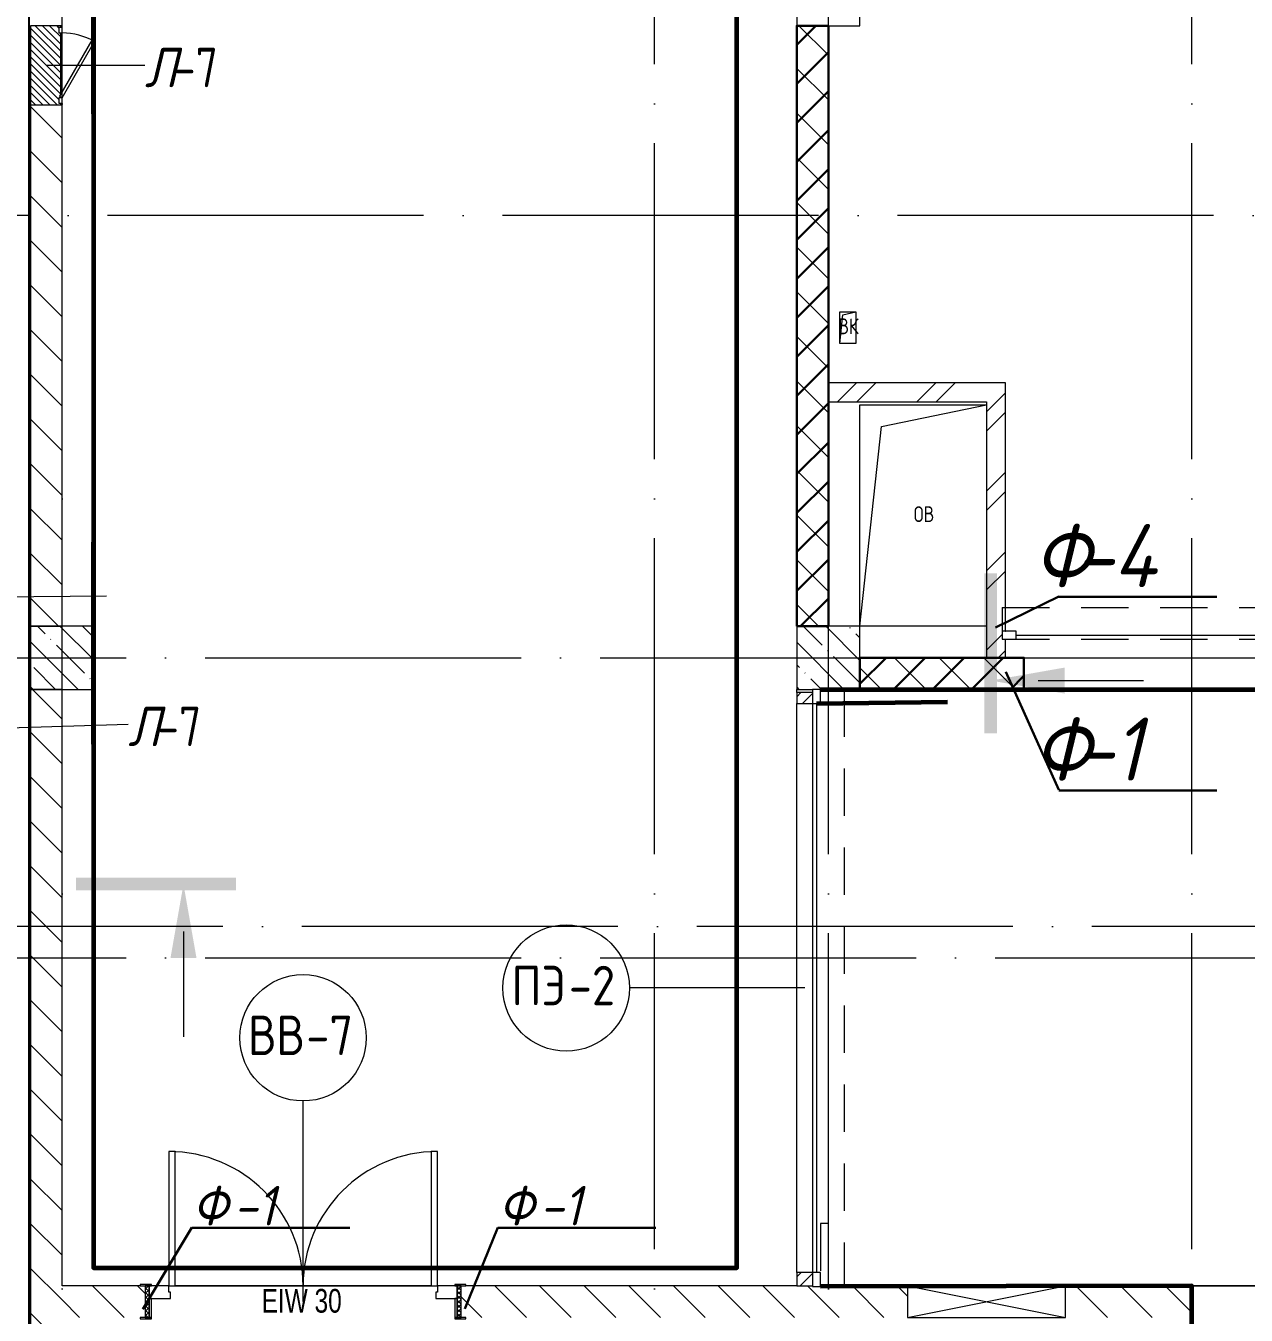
# Model space of a CAD drawing. Header units: millimetres. Extents: x -592259 to 288321, y -552984 to 293768.
# Drawn here: x 126108 to 133832, y 24164 to 32325 of the extents above; entities that cross this region are included whole.
import ezdxf

# ---------------------------------------------------------------- set-up
doc = ezdxf.new("R2010")
doc.units = ezdxf.units.MM
for name, pattern in [('ADSK_Линия сетки', [2500, 2000, -250, 0, -250]), ('ADSK_Невидимые', [500, 300, -200]), ('ADSK_Скрыто', [600, 300, -300])]:
    doc.linetypes.add(name, pattern=pattern)
for name, color, linetype, lineweight in [('0.1) Блок 3 вып', 6, 'Continuous', 30), ('2)Фархверки', 40, 'Continuous', 30), ('2.2)Фарх остаток.', 1, 'Continuous', 30), ('2.3)Фарх 3 выполн.', 160, 'Continuous', 30), ('4.1) Штук. 3 вып', 6, 'Continuous', 60), ('4.1) Штук. 3.1 вып', 6, 'Continuous', 60), ('4.1.1) Штук.  швы3 вып.', 6, 'Continuous', 60), ('A-DETL-GENF-OTLN', 250, 'Continuous', 5), ('A-DOOR-____-HDLN', 250, 'ADSK_Невидимые', 5), ('A-DOOR-____-IDEN', 250, 'Continuous', 9), ('A-DOOR-____-MCUT', 250, 'Continuous', 5), ('A-DOOR-____-OTLN', 250, 'Continuous', 5), ('A-DOOR-FRAM-MCUT', 250, 'Continuous', 5), ('A-DOOR-FRAM-OTLN', 250, 'Continuous', 5), ('A-FLOR-____-OTLN', 250, 'Continuous', 9), ('A-GENM-____-MCUT', 250, 'Continuous', 25), ('A-GENM-____-OTLN', 250, 'Continuous', 9), ('A-GLAZ-____-OTLN', 250, 'Continuous', 5), ('A-WALL-____-MCUT', 250, 'Continuous', 13), ('A-WALL-____-PATT', 250, 'Continuous', 13), ('E-ELEC-EQPM-OTLN', 250, 'Continuous', 9), ('G-____-____-SYMB', 250, 'ADSK_Скрыто', 9), ('G-____-____-TEXT', 250, 'Continuous', 9), ('I-WALL-____-OTLN', 250, 'Continuous', 9), ('S-COLS-____-MCUT', 250, 'Continuous', 25), ('S-COLS-____-OTLN', 250, 'Continuous', 9), ('S-GRID-____-OTLN', 250, 'Continuous', 9)]:
    doc.layers.add(name, color=color, linetype=linetype, lineweight=lineweight)
doc.styles.add('Arial Narrow', font='ARIALN.TTF', dxfattribs={"width": 0.9, "height": 150})
doc.styles.add('GOST Common_1', font='', dxfattribs={"width": 0.9, "height": 250})
doc.styles.add('ISOCPEUR', font='isocpeur.ttf', dxfattribs={"width": 0.8, "height": 100})
doc.styles.add('ISOCPEUR_I', font='isocpeui.ttf', dxfattribs={"width": 0.9, "height": 12.5})
doc.styles.add('ISOCPEUR_I_1', font='ГОСТ тип А.ttf', dxfattribs={"height": 2500})
doc.styles.get('GOST Common_1').set_extended_font_data('GOST Common')
pattern_1 = [(135, (12287.91, -0.0006), (-141.42136, -141.42136), [])]
pattern_2 = [(45, (12287.9, -0.0006), (-251.4472, 251.4472), []), (45, (12287.9, 381), (-251.4472, 251.4472), [])]
pattern_3 = [(135, (12287.91, -0.0006), (-142.5612, -142.5612), []), (135, (12430.48, -0.0006), (-142.5612, -142.5612), [252.016, -50.403, 3.353, -47.05])]

# ---------------------------------------------------------------- blocks, each defined once
blk = doc.blocks.new('Разрез - Номер вида сзади_3_5 мм-32550532-АР1_Кладочный план 1 этажа С2и3')
at = {"layer": 'G-____-____-SYMB', "linetype": 'Continuous'}
for points in [[(9.798, 0.404), (9.798, -0.394), (-0.333, -0.394), (-0.333, 0.404)], [(2.176, -4.675), (3, 0), (3.824, -4.675)]]:
    blk.add_hatch(color=256, dxfattribs=at).paths.add_polyline_path(points)
at = {"layer": 'G-____-____-SYMB', "linetype": 'Continuous', "lineweight": 20}
blk.add_line((3, -3), (3, -9.663), dxfattribs=at)
blk = doc.blocks.new('Разрез - Номер вида спереди_3_5 мм-32550530-АР1_Кладочный план 1 этажа С2и3')
at = {"layer": 'G-____-____-SYMB', "linetype": 'Continuous'}
for points in [[(9.798, 0.404), (9.798, -0.394), (-0.333, -0.394), (-0.333, 0.404)], [(2.176, -4.675), (3, 0), (3.824, -4.675)]]:
    blk.add_hatch(color=256, dxfattribs=at).paths.add_polyline_path(points)
at = {"layer": 'G-____-____-SYMB', "linetype": 'Continuous', "lineweight": 20}
blk.add_line((3, -3), (3, -9.663), dxfattribs=at)
blk = doc.blocks.new('Дверь_СКБ_2Ст_Внутренняя1 - Н_ВВ-7_2000x2600h_Фрамуга сверху-42056825-АР1_Маркировочный план 1 этажа С2и3')
at = {"layer": 'A-DOOR-____-OTLN'}
h = blk.add_hatch(dxfattribs=at)
h.set_pattern_fill('FP_17', color=256, style=0, pattern_type=2)
h.set_pattern_definition([(135, (1301.41, 164.685), (-14.1421, -14.1421), []), (225, (1301.41, 164.685), (14.1421, -14.1421), [])])
h.paths.add_polyline_path([(1012.5, -100), (1012.5, 100), (987.5, 100), (987.5, -100)])
at = {"layer": 'A-DOOR-FRAM-OTLN'}
h = blk.add_hatch(dxfattribs=at)
h.set_pattern_fill('FP_18', color=256, style=0, pattern_type=2)
h.set_pattern_definition([(45, (-821.384, 164.685), (-14.1421, 14.1421), []), (135, (-821.384, 164.685), (-14.1421, -14.1421), [])])
h.paths.add_polyline_path([(-987.5, -100), (-962.5, -100), (-962.5, 100), (-987.5, 100), (-987.5, 20)])
at = {"layer": 'A-DOOR-____-MCUT'}
for p, q in [((-837.5, 950), (-837.5, 100)), ((-797.5, 950), (-837.5, 950)), ((-797.5, 100), (-797.5, 950)), ((862.5, 950), (822.5, 950)), ((822.5, 950), (822.5, 100)), ((862.5, 100), (862.5, 950)), ((-837.5, 100), (-797.5, 100)), ((822.5, 100), (862.5, 100))]:
    blk.add_line(p, q, dxfattribs=at)
at = {"layer": 'A-DOOR-____-OTLN'}
for centre, start, end in [((-837.5, 100), 0, 90), ((862.5, 100), 90, 180)]:
    blk.add_arc(centre, 850, start, end, dxfattribs=at)
at = {"layer": 'A-DOOR-FRAM-MCUT'}
for p, q in [((-947.5, 108), (-1017.5, 108)), ((-1017.5, 108), (-1017.5, 100)), ((-1017.5, 100), (-947.5, 100)), ((-962.5, 100), (-987.5, 100)), ((-987.5, 100), (-987.5, -100)), ((-837.5, 100), (-962.5, 100)), ((-962.5, 100), (-962.5, 20)), ((-962.5, -100), (-962.5, 100)), ((-947.5, 100), (-962.5, 100)), ((-962.5, 100), (-962.5, 99)), ((-962.5, 99), (-947.5, 99)), ((-947.5, 100), (-947.5, 108)), ((-947.5, 99), (-947.5, 100)), ((-837.5, 60), (-837.5, 100)), ((862.5, 100), (862.5, 60)), ((987.5, 100), (862.5, 100)), ((1042.5, 108), (972.5, 108)), ((972.5, 108), (972.5, 100)), ((987.5, 100), (972.5, 100)), ((972.5, 100), (972.5, 99)), ((972.5, 100), (1042.5, 100)), ((972.5, 99), (987.5, 99)), ((987.5, 20), (987.5, 100)), ((1012.5, 100), (987.5, 100)), ((987.5, 100), (987.5, -100)), ((987.5, 99), (987.5, 100)), ((1012.5, -100), (1012.5, 100)), ((1042.5, 100), (1042.5, 108)), ((-962.5, 20), (-827.5, 20)), ((-947.5, 20), (-962.5, 20)), ((-962.5, 20), (-962.5, -100)), ((-947.5, -100), (-947.5, 20)), ((-827.5, 60), (-837.5, 60)), ((-827.5, 20), (-827.5, 60)), ((862.5, 60), (852.5, 60)), ((852.5, 60), (852.5, 20)), ((852.5, 20), (987.5, 20)), ((987.5, 20), (972.5, 20)), ((972.5, 20), (972.5, -100)), ((987.5, -100), (987.5, 20)), ((-947.5, -100), (-1017.5, -100)), ((-1017.5, -100), (-1017.5, -108)), ((-1017.5, -108), (-947.5, -108)), ((-987.5, -100), (-962.5, -100)), ((-962.5, -100), (-947.5, -100)), ((-947.5, -108), (-947.5, -100)), ((972.5, -100), (987.5, -100)), ((1042.5, -100), (972.5, -100)), ((972.5, -100), (972.5, -108)), ((972.5, -108), (1042.5, -108)), ((987.5, -100), (1012.5, -100)), ((1042.5, -108), (1042.5, -100))]:
    blk.add_line(p, q, dxfattribs=at)
blk = doc.blocks.new('_Wn_-As_OpeningMEP_floor__Rectangular - _Wn_-As_OpeningMEP_floor__Rectangular-34851197-АР1_Маркировочный план 1 этажа С2и3')
at = {"layer": 'A-DETL-GENF-OTLN', "lineweight": 5}
for p, q in [((-264.4, 614.4), (400, 750)), ((-400, -650), (-264.4, 614.4))]:
    blk.add_line(p, q, dxfattribs=at)
blk = doc.blocks.new('_Wn_-As_OpeningMEP_floor__Rectangular - _Wn_-As_OpeningMEP_floor__Rectangular-34847230-АР1_Маркировочный план 1 этажа С2и3')
at = {"layer": 'A-DETL-GENF-OTLN', "lineweight": 5}
for p, q in [((-50, -50), (-32.3, 132.3)), ((-32.3, 132.3), (50, 150))]:
    blk.add_line(p, q, dxfattribs=at)
blk = doc.blocks.new('DM_Штора_Противодымная_Doormaster_E-60 - ш_4000 х в_2500-39408143-АР1_Маркировочный план 1 этажа С2и3')
at = {"layer": 'A-DOOR-____-HDLN'}
for p, q in [((-1965, 259), (2215, 259)), ((-1965, 259), (-1965, 59)), ((2215, 59), (2215, 259)), ((1815, 159), (1815, 109)), ((2215, 159), (1815, 159)), ((1815, 109), (2215, 109)), ((2215, 109), (2215, 159)), ((-1965, 59), (2215, 59))]:
    blk.add_line(p, q, dxfattribs=at)
at = {"layer": 'A-DOOR-____-MCUT', "lineweight": 5}
for p, q in [((-1875, 109), (-1965, 109)), ((-1965, 109), (-1965, 59)), ((-1875, 59), (-1875, 109)), ((-1875, 84), (2125, 84)), ((2125, 109), (2125, 59)), ((2215, 109), (2125, 109)), ((2215, 59), (2215, 109)), ((-1965, 59), (-1875, 59)), ((2125, 59), (2215, 59))]:
    blk.add_line(p, q, dxfattribs=at)
at = {"layer": 'E-ELEC-EQPM-OTLN', "lineweight": 5}
for p, q in [((2515, 139), (2415, 139)), ((2415, 139), (2415, 59)), ((2515, 59), (2515, 139)), ((2415, 59), (2515, 59))]:
    blk.add_line(p, q, dxfattribs=at)
blk = doc.blocks.new('DM_Штора_Противодымная_Doormaster_E-60 - ш_3600 х в_2500-40375709-АР1_Маркировочный план 1 этажа С2и3')
at = {"layer": 'A-DOOR-____-HDLN'}
for p, q in [((-1765, 250), (2015, 250)), ((-1765, 250), (-1765, 50)), ((2015, 50), (2015, 250)), ((1615, 150), (1615, 100)), ((2015, 150), (1615, 150)), ((1615, 100), (2015, 100)), ((2015, 100), (2015, 150)), ((-1765, 50), (2015, 50))]:
    blk.add_line(p, q, dxfattribs=at)
at = {"layer": 'A-DOOR-____-MCUT', "lineweight": 5}
for p, q in [((-1675, 100), (-1765, 100)), ((-1765, 100), (-1765, 50)), ((-1675, 50), (-1675, 100)), ((1925, 100), (1925, 50)), ((2015, 100), (1925, 100)), ((2015, 50), (2015, 100)), ((-1765, 50), (-1675, 50)), ((-1675, 75), (1925, 75)), ((1925, 50), (2015, 50))]:
    blk.add_line(p, q, dxfattribs=at)
blk = doc.blocks.new('_Wn_-As_OpeningMEP_wall__Rectangular - _Wn_-As_OpeningMEP_wall__Rectangular-40875229-АР1_Маркировочный план 1 этажа С2и3')
at = {"layer": 'A-DETL-GENF-OTLN', "lineweight": 5}
for p, q in [((500, -100), (-500, 100)), ((500, 100), (-500, -100)), ((-500, 100), (-500, -100)), ((500, 100), (-500, 100)), ((-500, 100), (-500, -100)), ((500, -100), (500, 100)), ((500, -100), (500, 100)), ((-500, -100), (500, -100))]:
    blk.add_line(p, q, dxfattribs=at)
blk = doc.blocks.new('АР_Люк - ЛРС_ВК_500х400_наружный_NCS S 1000-N-V132-АР1_Маркировочный план 1 этажа С2и3')
at = {"layer": 'A-DOOR-____-OTLN'}
h = blk.add_hatch(dxfattribs=at)
h.set_pattern_fill('FP_148', color=256, style=0, pattern_type=2)
h.set_pattern_definition([(45, (125, 0), (-22.6274, 22.6274), [])])
h.paths.add_polyline_path([(375, -100), (375, 100), (365, 100), (365, 80), (330, 80), (330, 100), (320, 82.7), (290, 100), (-80, 100), (-80, 80), (-115, 80), (-115, 100), (-125, 100), (-125, -100), (-40, -100)])
at = {"layer": 'A-DETL-GENF-OTLN', "lineweight": 5}
for p, q in [((375, 100), (-125, 100)), ((-125, 100), (-125, -100)), ((375, -100), (375, 100)), ((-125, -100), (375, -100))]:
    blk.add_line(p, q, dxfattribs=at)
at = {"layer": 'A-DOOR-____-MCUT', "lineweight": 5}
for p, q in [((-25.1, 305), (-35.1, 287.7)), ((-35.1, 287.7), (320, 82.7)), ((330, 100), (-25.1, 305)), ((-80, 100), (-115, 100)), ((-115, 100), (-115, 80)), ((-80, 80), (-80, 100)), ((320, 82.7), (330, 100)), ((365, 100), (330, 100)), ((330, 100), (330, 80)), ((365, 80), (365, 100)), ((-115, 80), (-80, 80)), ((330, 80), (365, 80))]:
    blk.add_line(p, q, dxfattribs=at)
blk.add_arc((330, 100), 410, 150, 180, dxfattribs=at)
at = {"layer": 'A-DOOR-____-OTLN'}
blk.add_line((330, 100), (-25.1, 305), dxfattribs=at)
blk = doc.blocks.new('ASML_АР_Отделка Люка - ВО Отделка люков_Грунтовка 0_Шпатлевка 0_Окраска 0_0-42722003-АР1_Маркировочный план 1 этажа С2и3')
at = {"layer": 'A-GENM-____-MCUT', "lineweight": 5}
for p, q in [((-240, 3), (-250, 3)), ((-250, 3), (-250, 0)), ((177.1, 3), (-205, 3)), ((205, 3), (201, 3)), ((250, 3), (240, 3)), ((250, 0), (250, 3)), ((-250, 0), (-240, 0)), ((-205, 0), (182.3, 0)), ((199.2, 0), (205, 0)), ((240, 0), (250, 0))]:
    blk.add_line(p, q, dxfattribs=at)
blk = doc.blocks.new('ADSK_Марка_Дверь - Типоразмер_ADSK_Марка-30565456-АР1_Маркировочный план 1 этажа С2и3')
at = {"layer": 'A-DOOR-____-IDEN'}
blk.add_circle((0, 0), 4, dxfattribs=at)

msp = doc.modelspace()

# ---------------------------------------------------------------- hatches: boundary and pattern name
at = {"layer": '0.1) Блок 3 вып'}
h = msp.add_hatch(dxfattribs=at)
h.set_pattern_fill('ANSI31', color=256, scale=55)
h.paths.add_polyline_path([(136332.9138, 45324.9994), (136737.8919, 45324.9994), (136737.8919, 45124.9684), (136332.9138, 45124.9684)])
h.paths.add_polyline_path([(131387.9138, 45324.9994), (132307.9129, 45324.9994), (132307.9129, 45124.9994), (131387.9138, 45124.9994)])
h.paths.add_polyline_path([(130987.9138, 41124.9994), (131187.9138, 41124.9994), (131187.9138, 44924.9994), (130987.9138, 44924.9994)])
h.paths.add_polyline_path([(130987.8919, 36924.9994), (131187.9138, 36924.9994), (131187.9138, 40724.9994), (130987.8919, 40724.9994)])
h.paths.add_polyline_path([(130987.9138, 32724.9994), (131187.9138, 32724.9994), (131187.9138, 36524.9994), (130987.9138, 36524.9994)])
h.paths.add_polyline_path([(130987.9138, 28524.9994), (131187.9138, 28524.9994), (131187.9138, 32324.9994), (130987.9138, 32324.9994)])
h.paths.add_polyline_path([(132425.9138, 28124.9994), (131387.8919, 28124.9994), (131387.8919, 28325), (132425.9138, 28325)])
h.paths.add_polyline_path([(136737.9138, 28125), (136337.8919, 28125), (136337.8919, 28325), (136737.9138, 28325)])
at = {"layer": 'A-WALL-____-PATT', "lineweight": 15, "true_color": 0x000000}
h = msp.add_hatch(dxfattribs=at)
h.set_pattern_fill('FP_2', color=18, style=0, pattern_type=2)
h.set_pattern_definition(pattern_1)
h.paths.add_polyline_path([(131187.9138, 28524.9994), (131187.9138, 32324.9994), (130987.9138, 32324.9994), (130987.9138, 28524.9994)])
h.paths.add_polyline_path([(131128.2119, 32724.9994), (131187.9138, 32724.9994), (131187.9138, 36524.9994), (130987.9138, 36524.9994), (130987.9138, 32724.9994), (131031.0475, 32724.9994)])
h.paths.add_polyline_path([(130987.9138, 36924.9994), (131187.9138, 36924.9994), (131187.9138, 40724.9994), (130987.9138, 40724.9994), (130987.9138, 37123.457)])
h.paths.add_polyline_path([(131187.9138, 41124.9994), (131187.9138, 43524.9994), (130987.9138, 43524.9994), (130987.9138, 41124.9994)])
h.paths.add_polyline_path([(130987.9138, 44624.9994), (131187.9138, 44624.9994), (131187.9138, 44924.9994), (130987.9138, 44924.9994), (130987.9138, 44838.0431)])
h = msp.add_hatch(dxfattribs=at)
h.set_pattern_fill('FP_2', color=18, style=0, pattern_type=2)
h.set_pattern_definition(pattern_1)
h.paths.add_polyline_path([(126330.9144, 19924.9994), (126337.9144, 19924.9994), (126337.9144, 22424.9994), (126137.9144, 22424.9994), (126137.9144, 19924.9994), (126327.9144, 19924.9994)])
h.paths.add_polyline_path([(126276.3634, 22824.9994), (126337.9144, 22824.9994), (126337.9144, 28124.9993), (126137.9144, 28124.9994), (126137.9144, 22824.9994)])
h.paths.add_polyline_path([(126337.9144, 28524.9994), (126337.9144, 31824.9403), (126137.9144, 31824.9403), (126137.9144, 28524.9994), (126312.4387, 28524.9994)])
h.paths.add_polyline_path([(126137.9144, 32724.9994), (126337.9144, 32724.9994), (126337.9144, 35574.9994), (126137.9144, 35574.9994), (126137.9144, 33216.6433)])
h = msp.add_hatch(dxfattribs=at)
h.set_pattern_fill('FP_4', color=18, style=0, pattern_type=2)
h.set_pattern_definition(pattern_2)
h.paths.add_polyline_path([(132183.2444, 29945.0004), (132187.9138, 29945.0004), (132187.9138, 30065.0004), (131187.9138, 30065.0004), (131187.9138, 29945.0004), (132159.838, 29945.0004)])
h = msp.add_hatch(dxfattribs=at)
h.set_pattern_fill('FP_4', color=18, style=0, pattern_type=2)
h.set_pattern_definition(pattern_2)
h.paths.add_polyline_path([(132307.9138, 28324.9994), (132307.9138, 28443.0004), (132286.9138, 28443.0004), (132286.9138, 28493.0004), (132307.9138, 28493.0004), (132307.9138, 30065.0004), (132187.9138, 30065.0004), (132187.9138, 28324.9994)])
h = msp.add_hatch(dxfattribs=at)
h.set_pattern_fill('FP_2', color=18, style=0, pattern_type=2)
h.set_pattern_definition(pattern_1)
h.paths.add_polyline_path([(132425.9138, 28124.9994), (132425.9138, 28324.9994), (131387.8919, 28324.9994), (131387.9138, 28125.001), (131956.6757, 28124.9994)])
h = msp.add_hatch(dxfattribs=at)
h.set_pattern_fill('FP_5', color=18, style=0, pattern_type=2)
h.set_pattern_definition([(45, (12287.9, -0.0006), (-224.5064, 224.5064), []), (45, (12367.3, -0.0006), (0, 449.0128), []), (45, (12208.54, -0.0006), (0, 449.0128), [])])
h.paths.add_polyline_path([(131087.8919, 24349.9994), (131087.8919, 24435.0004), (130987.8919, 24435.0004), (130987.8919, 24349.9994)])
h.paths.add_polyline_path([(130987.8919, 28035.0004), (131087.8919, 28035.0004), (131087.8919, 28105.001), (130987.8919, 28105.001)])
h = msp.add_hatch(dxfattribs=at)
h.set_pattern_fill('FP_2', color=18, style=0, pattern_type=2)
h.set_pattern_definition(pattern_1)
h.paths.add_polyline_path([(131137.8919, 24149.9994), (131687.9138, 24149.9994), (131687.9138, 24349.9994), (131137.8919, 24349.9994), (131137.8919, 24345.0004), (131087.8919, 24345.0004), (131087.8919, 24349.9994), (128862.9138, 24349.9994), (128862.9138, 24149.9994), (131087.8919, 24149.9994)])
h.paths.add_polyline_path([(133287.9138, 24149.9994), (133287.9138, 24349.9994), (132687.9138, 24349.9994), (132687.9138, 24149.9994)])
h.paths.add_polyline_path([(126537.8925, 24149.9994), (126862.9138, 24149.9994), (126862.9138, 24349.9994), (126337.9144, 24349.9994), (126337.9144, 24149.9994), (126412.0385, 24149.9994)])
h = msp.add_hatch(dxfattribs=at)
h.set_pattern_fill('FP_2', color=18, style=0, pattern_type=2)
h.set_pattern_definition(pattern_1)
h.paths.add_polyline_path([(133487.9138, 22414.9994), (133487.9138, 22424.9994), (133287.9138, 22424.9994), (133287.9138, 22414.9994), (133482.9144, 22414.9994)])
h.paths.add_polyline_path([(133487.9138, 22824.9994), (133487.9138, 24349.9994), (133287.9138, 24349.9994), (133287.9138, 22824.9994)])
at = {"layer": 'S-COLS-____-OTLN', "lineweight": 5, "true_color": 0x000000}
h = msp.add_hatch(dxfattribs=at)
h.set_pattern_fill('FP_1', color=18, style=0, pattern_type=2)
h.set_pattern_definition(pattern_3)
h.paths.add_polyline_path([(126314.7621, 28124.9994), (126537.8919, 28125.001), (126537.8919, 28524.9994), (126137.8919, 28524.9994), (126137.9144, 28124.9994), (126276.3634, 28124.9994)])
h = msp.add_hatch(dxfattribs=at)
h.set_pattern_fill('FP_1', color=18, style=0, pattern_type=2)
h.set_pattern_definition(pattern_3)
h.paths.add_polyline_path([(130987.9119, 28124.9994), (131387.8919, 28125.001), (131387.8919, 28524.9994), (130987.8919, 28524.9994), (130987.8919, 28124.9994)])

# ---------------------------------------------------------------- linework, layer by layer
at = {"color": 1}
msp.add_lwpolyline([(173774.1788, 68376.857), (126127.8919, 68376.857), (126127.8919, -4557.0324), (173774.1788, -4557.0324)], close=True, dxfattribs=at)
at = {"layer": '0.1) Блок 3 вып'}
for points in [[(130987.9138, 28524.9994), (131187.9138, 28524.9994), (131187.9138, 32324.9994), (130987.9138, 32324.9994)], [(132425.9138, 28124.9994), (131387.8919, 28124.9994), (131387.8919, 28325), (132425.9138, 28325)]]:
    msp.add_lwpolyline(points, close=True, dxfattribs=at)
at = {"layer": '2)Фархверки'}
for p, q in [((126848.2111, 24202.3025), (127158.6637, 24720.0007)), ((127158.6637, 24717.3569), (128158.6637, 24717.3569)), ((128887.4627, 24204.2421), (129096.7011, 24720.0007)), ((129096.7011, 24717.3569), (130096.7011, 24717.3569))]:
    msp.add_line(p, q, dxfattribs=at)
at = {"layer": '2.2)Фарх остаток.'}
for p, q in [((132244.9552, 28517.6719), (132645.9736, 28712.7328)), ((132645.9736, 28710.089), (133645.9736, 28710.089))]:
    msp.add_line(p, q, dxfattribs=at)
at = {"layer": '2.3)Фарх 3 выполн.'}
for p, q in [((132311.8585, 28236.0843), (132645.9736, 27488.9167)), ((132645.9736, 27485.7729), (133645.9736, 27485.7729))]:
    msp.add_line(p, q, dxfattribs=at)
at = {"layer": '4.1) Штук. 3 вып'}
msp.add_lwpolyline([(127824.7634, 45404.9144), (127824.7634, 45285.9905), (124571.1698, 45285.9905), (124571.1698, 43525), (127734.2335, 43525), (127734.2335, 39579.1074), (121660.3221, 39579.1074), (121660.3221, 36903.7903), (123036.2957, 36903.7903), (123036.2957, 36205), (126536.2132, 36205), (126536.2132, 36100), (126536.2132, 24464.5359), (130607.9138, 24464.5359), (130607.9138, 36100), (130607.9138, 43525), (130778.1532, 43525), (130778.1532, 45285.9905), (130778.1532, 45404.9144), (148604.1778, 45404.9144), (148604.1778, 48879.2145), (127824.7634, 48879.2145)], close=True, dxfattribs=at)
at = {"layer": '4.1) Штук. 3.1 вып'}
for points in [[(131137.8919, 28124.9994), (148787.9138, 28124.9994), (148787.9138, 23025), (144587.9138, 23025), (144587.9138, 22424.9994), (144787.9138, 22424.9994), (144787.9138, 19424.9994), (144587.8919, 19424.9994), (144587.8919, 19024.9994), (144787.8919, 19024.9994), (144787.8919, 16124.9994), (143862.9138, 16134.9994)], [(133487.9138, 22024.9994), (133487.9138, 22424.9994), (133687.8919, 22424.9994), (133687.8919, 22824.9994), (133487.9138, 22824.9994), (133487.9138, 24349.9994), (131137.8919, 24345.0004)]]:
    msp.add_lwpolyline(points, dxfattribs=at)
at = {"layer": '4.1) Штук. 3.1 вып', "color": 30, "true_color": 0xf26722}
msp.add_lwpolyline([(131112.8919, 28035.0004), (131942.6074, 28046.5557)], dxfattribs=at)
at = {"layer": '4.1.1) Штук.  швы3 вып.'}
for points in [[(126536.2132, 31768.1771), (126536.2132, 33045.8326)], [(130607.9138, 31768.1771), (130607.9138, 33045.8326)], [(126536.2132, 27778.97), (126536.2132, 29056.6255)], [(130607.9138, 27778.97), (130607.9138, 29056.6255)], [(126647.1455, 24464.5359), (129019.1938, 24464.5359)]]:
    msp.add_lwpolyline(points, dxfattribs=at)
at = {"layer": 'A-DOOR-____-IDEN', "color": 18, "true_color": 0x000000}
for p, q in [((126237.9144, 32074.9403), (126861.2505, 32074.9403)), ((125747.9144, 27874.9994), (126755.557, 27904.5229)), ((131037.8919, 26235.0004), (129928.0368, 26235.0004)), ((127862.9138, 24249.9994), (127862.9138, 25519.9994))]:
    msp.add_line(p, q, dxfattribs=at)
at = {"layer": 'A-FLOR-____-OTLN', "color": 18, "lineweight": 5, "true_color": 0x000000}
for p, q in [((131260.7728, 30314.2201), (131260.7728, 30514.2201)), ((131260.7728, 30514.2201), (131360.7728, 30514.2201)), ((131360.7728, 30514.2201), (131360.7728, 30314.2201)), ((131360.7728, 30314.2201), (131260.7728, 30314.2201)), ((131387.9138, 28525.0004), (131387.9138, 29925.0004)), ((131387.9138, 29925.0004), (132187.9138, 29925.0004)), ((132187.9138, 28525.0004), (131387.9138, 28525.0004)), ((136337.8919, 28125.001), (132425.9138, 28125.001)), ((132425.9138, 28124.9994), (136337.8919, 28124.9994)), ((128672.9138, 24349.9994), (127052.9138, 24349.9994)), ((148787.9138, 24349.9994), (133487.9138, 24349.9994)), ((133487.9138, 24349.9994), (148787.9138, 24349.9994))]:
    msp.add_line(p, q, dxfattribs=at)
at = {"layer": 'A-WALL-____-MCUT', "color": 18, "lineweight": 15, "true_color": 0x000000}
for p, q in [((126137.9144, 32324.9403), (126137.9144, 28524.9994)), ((126337.9144, 32314.9403), (126337.9144, 32324.9403)), ((130987.9138, 32324.9994), (130987.9138, 28524.9994)), ((131187.9138, 32324.9994), (130987.9138, 32324.9994)), ((131187.9138, 28524.9994), (131187.9138, 32324.9994)), ((126337.9144, 31909.9403), (126337.9144, 32279.9403)), ((126337.9144, 28524.9994), (126337.9144, 31834.9403)), ((132307.9138, 30065.0004), (131187.9138, 30065.0004)), ((131187.9138, 30065.0004), (131187.9138, 29945.0004)), ((132307.9138, 28493.0004), (132307.9138, 30065.0004)), ((131187.9138, 29945.0004), (132187.9138, 29945.0004)), ((132187.9138, 29945.0004), (132187.9138, 28324.9994)), ((126137.9144, 28524.9994), (126337.9144, 28524.9994)), ((130987.9138, 28524.9994), (131187.9138, 28524.9994)), ((132307.9138, 28324.9994), (132307.9138, 28443.0004)), ((132187.9138, 28324.9994), (131387.8919, 28324.9994)), ((131387.8919, 28324.9994), (131387.8919, 28124.9994)), ((132187.9138, 28324.9994), (132307.9138, 28324.9994)), ((132425.9138, 28324.9994), (132307.9138, 28324.9994)), ((132425.9138, 28124.9994), (132425.9138, 28324.9994)), ((126137.9144, 28124.9994), (126137.9144, 22824.9994)), ((126337.9144, 28124.9994), (126137.9144, 28124.9994)), ((126337.9144, 24349.9994), (126337.9144, 28124.9994)), ((130987.8919, 28105.001), (130987.8919, 28035.0004)), ((131087.8919, 28105.001), (130987.8919, 28105.001)), ((131387.8919, 28124.9994), (132425.9138, 28124.9994)), ((130987.8919, 28035.0004), (131087.8919, 28035.0004)), ((130987.8919, 24435.0004), (130987.8919, 24349.9994)), ((131087.8919, 24435.0004), (130987.8919, 24435.0004)), ((126832.9138, 24349.9994), (126337.9144, 24349.9994)), ((130987.8919, 24349.9994), (128892.9138, 24349.9994)), ((130987.8919, 24349.9994), (131087.8919, 24349.9994)), ((131687.9138, 24349.9994), (131137.8919, 24349.9994)), ((133487.9138, 24349.9994), (132687.9138, 24349.9994)), ((133487.9138, 22824.9994), (133487.9138, 24349.9994))]:
    msp.add_line(p, q, dxfattribs=at)
at = {"layer": 'G-____-____-TEXT', "color": 18, "true_color": 0x000000}
msp.add_line((124979.1334, 28703.4397), (126617.9237, 28717.8591), dxfattribs=at)
at = {"layer": 'I-WALL-____-OTLN', "color": 18, "lineweight": 15, "true_color": 0x000000}
for p, q in [((130987.8919, 28105.001), (130987.8919, 28124.9994)), ((130987.8919, 24435.0004), (130987.8919, 28035.0004)), ((131087.8919, 28035.0004), (131087.8919, 24435.0004)), ((127052.9138, 24349.9994), (128672.9138, 24349.9994))]:
    msp.add_line(p, q, dxfattribs=at)
at = {"layer": 'S-COLS-____-MCUT', "color": 18, "lineweight": 5, "true_color": 0x000000}
for p, q in [((130987.8919, 32724.9994), (130987.8919, 32324.9994)), ((131387.8919, 32324.9994), (131387.8919, 32724.9994)), ((131187.9138, 32324.9994), (131387.8919, 32324.9994)), ((126137.8919, 28524.9994), (126137.8919, 28124.9994)), ((126537.8919, 28524.9994), (126337.9144, 28524.9994)), ((126537.8919, 28124.9994), (126537.8919, 28524.9994)), ((130987.8919, 28524.9994), (130987.8919, 28124.9994)), ((131387.8919, 28524.9994), (131187.9138, 28524.9994)), ((131387.8919, 28324.9994), (131387.8919, 28524.9994)), ((126337.9144, 28124.9994), (126537.8919, 28124.9994)), ((130987.8919, 28124.9994), (131087.8919, 28124.9994)), ((131137.8919, 28124.9994), (131387.8919, 28124.9994))]:
    msp.add_line(p, q, dxfattribs=at)
at = {"layer": 'S-COLS-____-OTLN', "color": 18, "lineweight": 5, "true_color": 0x000000}
for p, q in [((130987.8919, 32324.9994), (131187.9138, 32324.9994)), ((126337.9144, 28524.9994), (126137.8919, 28524.9994)), ((131187.9138, 28524.9994), (130987.8919, 28524.9994)), ((131387.8919, 28124.9994), (131387.8919, 28324.9994)), ((126137.8919, 28124.9994), (126337.9144, 28124.9994))]:
    msp.add_line(p, q, dxfattribs=at)
at = {"layer": 'S-GRID-____-OTLN', "color": 18, "linetype": 'ADSK_Линия сетки', "true_color": 0x000000}
for p, q in [((130087.9138, -2919.5356), (130087.9138, 61063.6538)), ((131187.9138, -2919.5356), (131187.9138, 61063.6538)), ((133487.9138, -2919.5356), (133487.9138, 61063.6538)), ((126337.9138, -2919.5356), (126337.9138, 59793.6538)), ((168626.8279, 31125), (111607.9138, 31125)), ((77240.3519, 28325), (168626.8279, 28325)), ((167356.8279, 26625), (111607.9138, 26625)), ((77240.3519, 26425), (168626.8279, 26425))]:
    msp.add_line(p, q, dxfattribs=at)

# ---------------------------------------------------------------- block references
at = {"layer": 'A-DOOR-____-IDEN', "color": 18, "true_color": 0x000000, "xscale": 99.99999999999993, "yscale": 99.99999999999993, "zscale": 99.99999999999993}
for p in [(129528.0368, 26235.0004), (127862.9138, 25919.9994)]:
    msp.add_blockref('ADSK_Марка_Дверь - Типоразмер_ADSK_Марка-30565456-АР1_Маркировочный план 1 этажа С2и3', p, dxfattribs=at)
at = {"layer": 'A-DOOR-____-OTLN', "color": 18, "true_color": 0x000000}
for name, p, rotation in [('АР_Люк - ЛРС_ВК_500х400_наружный_NCS S 1000-N-V132-АР1_Маркировочный план 1 этажа С2и3', (126237.9144, 32199.9403), 269.9999999999999), ('DM_Штора_Противодымная_Doormaster_E-60 - ш_3600 х в_2500-40375709-АР1_Маркировочный план 1 этажа С2и3', (131037.8919, 26360.0004), 270.0000000000013)]:
    msp.add_blockref(name, p, dxfattribs=dict(at, rotation=rotation))
for name, p in [('DM_Штора_Противодымная_Doormaster_E-60 - ш_4000 х в_2500-39408143-АР1_Маркировочный план 1 этажа С2и3', (134251.9138, 28384.0004)), ('Дверь_СКБ_2Ст_Внутренняя1 - Н_ВВ-7_2000x2600h_Фрамуга сверху-42056825-АР1_Маркировочный план 1 этажа С2и3', (127850.4138, 24249.9994))]:
    msp.add_blockref(name, p, dxfattribs=at)
at = {"layer": 'A-GENM-____-OTLN', "color": 18, "lineweight": 5, "true_color": 0x000000, "rotation": 269.9999999999999}
msp.add_blockref('ASML_АР_Отделка Люка - ВО Отделка люков_Грунтовка 0_Шпатлевка 0_Окраска 0_0-42722003-АР1_Маркировочный план 1 этажа С2и3', (126327.9144, 32074.9403), dxfattribs=at)
at = {"layer": 'A-GLAZ-____-OTLN', "color": 18, "true_color": 0x000000}
for name, p in [('_Wn_-As_OpeningMEP_floor__Rectangular - _Wn_-As_OpeningMEP_floor__Rectangular-34847230-АР1_Маркировочный план 1 этажа С2и3', (131310.7728, 30364.2201)), ('_Wn_-As_OpeningMEP_floor__Rectangular - _Wn_-As_OpeningMEP_floor__Rectangular-34851197-АР1_Маркировочный план 1 этажа С2и3', (131787.9138, 29175.0004))]:
    msp.add_blockref(name, p, dxfattribs=at)
at = {"layer": 'A-GLAZ-____-OTLN', "color": 18, "true_color": 0x000000, "rotation": 180}
msp.add_blockref('_Wn_-As_OpeningMEP_wall__Rectangular - _Wn_-As_OpeningMEP_wall__Rectangular-40875229-АР1_Маркировочный план 1 этажа С2и3', (132187.9138, 24249.9994), dxfattribs=at)
at = {"layer": 'G-____-____-SYMB', "linetype": 'Continuous', "xscale": 99.99999999999993, "yscale": 99.99999999999993, "zscale": 99.99999999999993, "rotation": 89.99999999999947}
msp.add_blockref('Разрез - Номер вида сзади_3_5 мм-32550532-АР1_Кладочный план 1 этажа С2и3', (132216.1303, 27880.7003), dxfattribs=at)
at = {"layer": 'G-____-____-SYMB', "linetype": 'Continuous', "lineweight": 40, "extrusion": (0, 0, -1), "xscale": 99.99999999999993, "yscale": 99.99999999999993, "zscale": 99.99999999999993}
msp.add_blockref('Разрез - Номер вида спереди_3_5 мм-32550530-АР1_Кладочный план 1 этажа С2и3', (-127406.0321, 26892.0179), dxfattribs=at)

# ---------------------------------------------------------------- texts
at = {"layer": '2)Фархверки', "attachment_point": 1}
for s, insert, char_height, width, style in [('ВК', (131250.7938, 30473.1755), 100, 160.3375, 'ISOCPEUR'), ('ОВ', (131727.9349, 29283.9558), 100, 160.3375, 'ISOCPEUR'), ('\\fISOCPEUR|b0|i1|c204|p34|;Ф', (127162.7654, 24982.4923), 250, 312.658125, 'ISOCPEUR_I'), ('-1', (127420.7342, 24982.4923), 250, 384.81, 'ISOCPEUR_I'), ('\\fISOCPEUR|b0|i1|c204|p34|;Ф', (129100.8029, 24982.4923), 250, 312.658125, 'ISOCPEUR_I'), ('-1', (129358.7716, 24982.4923), 250, 384.81, 'ISOCPEUR_I')]:
    msp.add_mtext(s, dxfattribs=dict(at, insert=insert, char_height=char_height, width=width, style=style))
at = {"layer": '2.2)Фарх остаток.', "char_height": 400, "attachment_point": 1, "style": 'ISOCPEUR_I'}
for s, insert, width in [('\\fISOCPEUR|b0|i1|c204|p34|;Ф', (132486.4824, 29171.416), 312.658125), ('-4', (132744.4512, 29171.416), 472.995625)]:
    msp.add_mtext(s, dxfattribs=dict(at, insert=insert, width=width))
at = {"layer": '2.3)Фарх 3 выполн.', "char_height": 400, "attachment_point": 1, "style": 'ISOCPEUR_I'}
for s, insert, width in [('\\fISOCPEUR|b0|i1|c204|p34|;Ф', (132486.4824, 27947.0999), 312.658125), ('-1', (132744.4512, 27947.0999), 384.81)]:
    msp.add_mtext(s, dxfattribs=dict(at, insert=insert, width=width))
at = {"layer": 'A-DOOR-____-IDEN', "color": 18, "true_color": 0x000000, "attachment_point": 1}
for s, insert, char_height, width, style in [('\\fISOCPEUR|b0|i1|c204|p34|;\\W.9;Л', (126861.2505, 32186.2945), 250, 223.670812, 'ISOCPEUR_I_1'), ('-7', (127045.7973, 32186.2945), 250, 404.0505, 'ISOCPEUR_I_1'), ('\\fISOCPEUR|b0|i1|c204|p34|;\\W.9;Л', (126755.557, 28015.8771), 250, 223.670812, 'ISOCPEUR_I_1'), ('-7', (126940.1039, 28015.8771), 250, 404.0505, 'ISOCPEUR_I_1'), ('ПЭ', (129181.9794, 26375.451), 250, 440.126437, 'GOST Common_1'), ('-2', (129545.1201, 26375.451), 250, 389.620125, 'GOST Common_1'), ('ВВ', (127514.1564, 26060.45), 250, 447.341625, 'GOST Common_1'), ('-7', (127883.2502, 26060.45), 250, 389.620125, 'GOST Common_1'), ('EIW 30', (127600.5564, 24330.1479), 150, 627.721312, 'Arial Narrow')]:
    msp.add_mtext(s, dxfattribs=dict(at, insert=insert, char_height=char_height, width=width, style=style))

doc.saveas('drawing.dxf')
